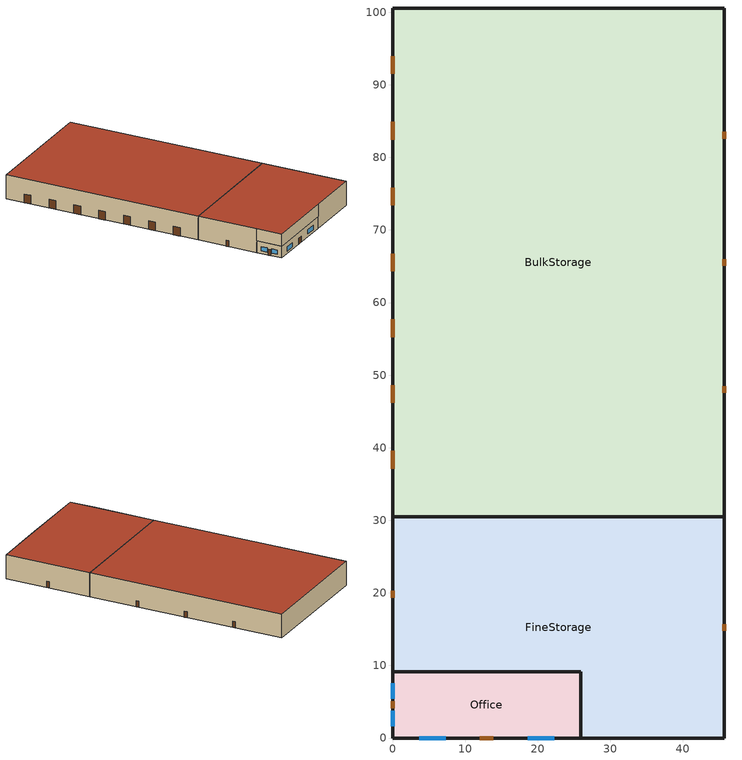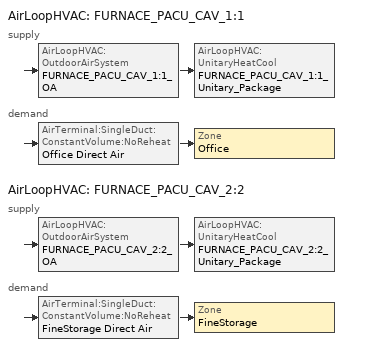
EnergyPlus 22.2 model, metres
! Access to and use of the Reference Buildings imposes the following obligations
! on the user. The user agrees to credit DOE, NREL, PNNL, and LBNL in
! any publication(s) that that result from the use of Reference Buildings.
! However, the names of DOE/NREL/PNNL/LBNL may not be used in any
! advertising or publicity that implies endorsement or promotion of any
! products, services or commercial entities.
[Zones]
BulkStorage
 floor ground (ext-slab): 45.72,100.58 45.72,30.48 0,30.48 0,100.58 z0
 wall outside (Metal Bldg Semi-Cond Ext Wall): 45.72,30.48 45.72,100.58 0,100.58 0,30.48 z0:8.53
 door (Swinging Door Semi-Cond): 45.72,47.55 45.72,48.46 / 45.72,65.07 45.72,65.99 / 45.72,82.6 45.72,83.51 z0:2.13
 door (Overhead Door Semi-Cond): 0,93.95 0,91.51 / 0,84.88 0,82.44 / 0,75.82 0,73.38 / 0,66.75 0,64.31 / 0,57.68 0,55.24 / 0,48.61 0,46.17 / 0,39.55 0,37.11 z0:3.05
 roof outside (IEAD Semi-Cond Roof): 0,100.58 0,30.48 45.72,30.48 45.72,100.58 z8.53
FineStorage
 floor ground (ext-slab): 45.72,30.48 45.72,0 25.91,0 25.91,9.14 0,9.14 0,30.48 z0
 floor to Office (int-walls): 0,0 0,9.14 25.91,9.14 25.91,0 z4.27
 wall outside (Metal Bldg Semi-Cond Ext Wall): 0,9.14 0,0 25.91,0 z4.27:8.53; 25.91,0 45.72,0 45.72,30.48 / 0,30.48 0,9.14 z0:8.53
 wall outside (int-walls): 45.72,30.48 0,30.48 z0:8.53
 door (Swinging Door Semi-Cond): 45.72,14.78 45.72,15.7 / 0,20.27 0,19.35 z0:2.13
 roof outside (IEAD Semi-Cond Roof): 45.72,0 45.72,30.48 0,30.48 0,0 z8.53
Office
 floor ground (ext-slab): 25.91,9.14 25.91,0 0,0 0,9.14 z0
 wall outside (Metal Bldg Semi-Cond Ext Wall): 25.91,0 25.91,9.14 0,9.14 0,0 25.91,0 z0:4.27
 window (Window Semi-Cond Fixed): 3.66,0 7.31,0 / 18.59,0 22.25,0 / 0,7.52 0,5.39 / 0,3.76 0,1.62 z0.91:2.44
 door (Swinging Door Semi-Cond): 12.04,0 13.87,0 / 0,5.03 0,4.11 z0:2.13
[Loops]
AirLoopHVAC 'FURNACE_PACU_CAV_1:1'
 supply: AirLoopHVAC:OutdoorAirSystem 'FURNACE_PACU_CAV_1:1_OA' > AirLoopHVAC:UnitaryHeatCool 'FURNACE_PACU_CAV_1:1_Unitary_Package'
 demand: AirTerminal:SingleDuct:ConstantVolume:NoReheat 'Office Direct Air' > Zone 'Office'
AirLoopHVAC 'FURNACE_PACU_CAV_2:2'
 supply: AirLoopHVAC:OutdoorAirSystem 'FURNACE_PACU_CAV_2:2_OA' > AirLoopHVAC:UnitaryHeatCool 'FURNACE_PACU_CAV_2:2_Unitary_Package'
 demand: AirTerminal:SingleDuct:ConstantVolume:NoReheat 'FineStorage Direct Air' > Zone 'FineStorage'
[Building]
Ref Bldg Warehouse Pre1980_v1.3_5.0: North Axis {deg}=0; Terrain=City; Loads Convergence Tolerance Value {W}=0.04; Temperature Convergence Tolerance Value {deltaC}=0.2; Solar Distribution=FullInteriorAndExterior; Maximum Number of Warmup Days=40; Minimum Number of Warmup Days=6
[Site:Location]
USA NV-LAS VEGAS: Latitude {deg}=36.07; Longitude {deg}=-115.17; Time Zone {hr}=-8; Elevation {m}=664
[SizingPeriod:DesignDay] Day of Month=21; Humidity Condition Type=Wetbulb; Barometric Pressure {Pa}=93598; Rain Indicator=No; Snow Indicator=No; Daylight Saving Time Indicator=No; Solar Model Indicator=ASHRAEClearSky
Name | Month | Day Type | Maximum Dry-Bulb Temperature {C} | Daily Dry-Bulb Temperature Range {deltaC} | Wetbulb or DewPoint at Maximum Dry-Bulb {C} | Wind Speed {m/s} | Wind Direction {deg} | Sky Clearness
LAS_VEGAS Ann Htg 99.6% Condns DB | 1 | WinterDesignDay | -1.7 | 0 | -1.7 | 3.1 | 240 | 0
LAS_VEGAS Ann Clg .4% Condns WB=>MDB | 7 | SummerDesignDay | 34.7 | 13.6 | 21.9 | 5.3 | 230 | 1
[Site:WaterMainsTemperature]
Calculation Method=CORRELATION; Annual Average Outdoor Air Temperature {C}=19.48; Maximum Difference In Monthly Average Outdoor Air Temperatures {deltaC}=25.6
[Site:GroundTemperature:BuildingSurface]
10.35, 10.21, 11.27, 12.93, 16.14, 18.94, 21.69, 23.84, 21.43, 17.17, 14.11, 11.29
[Construction]
Metal Bldg Semi-Cond Ext Wall: Metal Siding, Metal Building Semi-Cond Wall Insulation, 1/2IN Gypsum
IEAD Semi-Cond Roof: Roof Membrane, IEAD Semi-Cond Roof Insulation, Metal Decking
ext-slab: HW CONCRETE
int-walls: 1/2IN Gypsum, 1/2IN Gypsum
Window Semi-Cond Fixed: Semi-Cond Fixed Assembly Window
Swinging Door Semi-Cond: Opaque Door panel Semi-Cond
Overhead Door Semi-Cond: Std Overhead Door Panel Semi-Cond
InteriorFurnishings: Std Wood 6inch
[Material] Thermal Absorptance=0.9
Name | Roughness | Thickness {m} | Conductivity {W/m-K} | Density {kg/m3} | Specific Heat {J/kg-K} | Solar Absorptance | Visible Absorptance
Metal Building Semi-Cond Wall Insulation | MediumRough | 0.0169094 | 0.049 | 265 | 836.8 | 0.7 | 0.7
IEAD Semi-Cond Roof Insulation | MediumRough | 0.0739805 | 0.049 | 265 | 836.8 | 0.7 | 0.7
Std Wood 6inch | MediumSmooth | 0.15 | 0.12 | 540 | 1210 | 0.7 | 0.7
1/2IN Gypsum | Smooth | 0.0127 | 0.16 | 784.9 | 830 | 0.92 | 0.92
Metal Siding | Smooth | 0.0015 | 44.96 | 7688.86 | 410 | 0.2 | 0.2
HW CONCRETE | Rough | 0.2032 | 1.311 | 2240 | 836.8 | 0.7 | 0.7
Roof Membrane | VeryRough | 0.0095 | 0.16 | 1121.29 | 1460 | 0.7 | 0.7
Metal Decking | MediumSmooth | 0.0015 | 45.006 | 7680 | 418.4 | 0.7 | 0.3
[WindowMaterial:SimpleGlazingSystem]
Semi-Cond Fixed Assembly Window: U-Factor {W/m2-K}=6.92716; Solar Heat Gain Coefficient=0.54
[Material:NoMass] Roughness=MediumRough; Thermal Absorptance=0.9; Solar Absorptance=0.7; Visible Absorptance=0.7
Name | Thermal Resistance {m2-K/W}
Opaque Door panel Semi-Cond | 0.101897
Std Overhead Door Panel Semi-Cond | 0.001
[Zone] Type=1; Multiplier=1; Floor Area {m2}=autocalculate; Part of Total Floor Area=Yes
BulkStorage; FineStorage; Office
[People]
Office People: Zone or ZoneList or Space or SpaceList=Office; Number of People Schedule=BLDG_OCC_SCH; Number of People Calculation Method=People; Number of People=5; Fraction Radiant=0.3; Sensible Heat Fraction=AUTOCALCULATE; Activity Level Schedule=ACTIVITY_SCH; Enable ASHRAE 55 Comfort Warnings=No; Mean Radiant Temperature Calculation Type=ZoneAveraged; Work Efficiency Schedule=WORK_EFF_SCH; Clothing Insulation Calculation Method=ClothingInsulationSchedule; Clothing Insulation Schedule=CLOTHING_SCH; Air Velocity Schedule=AIR_VELO_SCH; Thermal Comfort Model 1 Type=FANGER
[Lights] Schedule=BLDG_LIGHT_SCH; Design Level Calculation Method=Watts/Area; Return Air Fraction=0; Fraction Radiant=0.5; Fraction Visible=0.2; Fraction Replaceable=1; Return Air Fraction Calculated from Plenum Temperature=No
Name | Zone or ZoneList or Space or SpaceList | Watts per Zone Floor Area {W/m2}
BulkStorage_Lights | BulkStorage | 3.34
FineStorage_Lights | FineStorage | 11.64
Office_Lights | Office | 21.69
[ElectricEquipment] Schedule=BLDG_EQUIP_SCH; Design Level Calculation Method=Watts/Area; Fraction Latent=0; Fraction Radiant=0.5; Fraction Lost=0
Name | Zone or ZoneList or Space or SpaceList | Watts per Zone Floor Area {W/m2}
BulkStorage_MiscPlug_Equip | BulkStorage | 2.56
Office_MiscPlug_Equip | Office | 8.07
[Exterior:Lights]
Exterior Facade Lighting: Schedule=ALWAYS_ON; Design Level {W}=10958; Control Option=AstronomicalClock
[ZoneInfiltration:DesignFlowRate] Schedule=ALWAYS_ON; Design Flow Rate Calculation Method=Flow/ExteriorArea; Flow Rate per Exterior Surface Area {m3/s-m2}=0.001133; Constant Term Coefficient=1; Temperature Term Coefficient=0; Velocity Term Coefficient=0; Velocity Squared Term Coefficient=0
Name | Zone or ZoneList or Space or SpaceList
BulkStorage_Infiltration | BulkStorage
FineStorage_Infiltration | FineStorage
Office_Infiltration | Office
[InternalMass] Construction=InteriorFurnishings
Name | Zone or ZoneList | Surface Area {m2}
BulkStorage Internal Mass | BulkStorage | 6409.68
FineStorage Internal Mass | FineStorage | 2786.82
Office Internal Mass | Office | 473.7584
[Fan:OnOff] Availability Schedule=HVACOperationSchd; Maximum Flow Rate {m3/s}=AUTOSIZE; Motor In Airstream Fraction=1
Name | Fan Total Efficiency | Pressure Rise {Pa} | Motor Efficiency
FURNACE_PACU_CAV_1:1_Unitary_Package_fan | 0.56875 | 622 | 0.875
FURNACE_PACU_CAV_2:2_Unitary_Package_fan | 0.5915 | 1109.648 | 0.91
[Fan:ConstantVolume]
BulkStorage Unit HeaterFan: Availability Schedule=ALWAYS_ON; Fan Total Efficiency=0.53625; Pressure Rise {Pa}=49.8; Maximum Flow Rate {m3/s}=AUTOSIZE; Motor Efficiency=0.825; Motor In Airstream Fraction=1
[Coil:Heating:Fuel] Availability Schedule=ALWAYS_ON; Fuel Type=NaturalGas; Burner Efficiency=0.78; Nominal Capacity {W}=AUTOSIZE
BulkStorage Unit Heater Coil; FURNACE_PACU_CAV_1:1_Unitary_Package_HeatCoil; FURNACE_PACU_CAV_2:2_Unitary_Package_HeatCoil
[Coil:Cooling:DX:SingleSpeed] Availability Schedule=ALWAYS_ON; Gross Rated Total Cooling Capacity {W}=AUTOSIZE; Gross Rated Sensible Heat Ratio=AUTOSIZE; Rated Air Flow Rate {m3/s}=AUTOSIZE
Name | Gross Rated Cooling COP {W/W} | Total Cooling Capacity Function of Temperature Curve | Total Cooling Capacity Function of Flow Fraction Curve | Energy Input Ratio Function of Temperature Curve | Energy Input Ratio Function of Flow Fraction Curve | Part Load Fraction Correlation Curve
FURNACE_PACU_CAV_1:1_Unitary_Package_CoolCoil | 3.50016 | Cool-Cap-fT | ConstantCubic | Cool-EIR-fT | ConstantCubic | Cool-PLF-fPLR
FURNACE_PACU_CAV_2:2_Unitary_Package_CoolCoil | 3.23372 | Measured_CoolCStandard10Ton_CapFT | Measured_CoolCStandard10Ton_CapFF | Measured_CoolCStandard10Ton_EIRFT | Measured_CoolCStandard10Ton_EIRFFF | No_PLR_Degredation
[ZoneHVAC:UnitHeater]
BulkStorage Unit Heater: Availability Schedule=ALWAYS_ON; Supply Air Fan=BulkStorage Unit HeaterFan; Maximum Supply Air Flow Rate {m3/s}=AUTOSIZE; Heating Coil=BulkStorage Unit Heater Coil; Supply Air Fan Operation During No Heating=No; Maximum Hot Water or Steam Flow Rate {m3/s}=AUTOSIZE; Minimum Hot Water or Steam Flow Rate {m3/s}=0; Heating Convergence Tolerance=0.001
[ZoneVentilation:DesignFlowRate]
BulkStorage_Ventilation: Zone or ZoneList or Space or SpaceList=BulkStorage; Schedule=MinOA_Sched; Design Flow Rate Calculation Method=Flow/Area; Flow Rate per Floor Area {m3/s-m2}=0.00025; Ventilation Type=INTAKE; Fan Pressure Rise {Pa}=49.8; Fan Total Efficiency=0.53625; Constant Term Coefficient=1; Temperature Term Coefficient=0; Velocity Term Coefficient=0; Velocity Squared Term Coefficient=0; Minimum Indoor Temperature {C}=7.5; Maximum Indoor Temperature {C}=35; Delta Temperature {deltaC}=-27.5; Minimum Outdoor Temperature {C}=-30; Maximum Outdoor Temperature {C}=50; Maximum Wind Speed {m/s}=6
[Zone equipment]
BulkStorage: BulkStorage Unit Heater
FineStorage: FineStorage Direct Air
Office: Office Direct Air
[Sizing:Zone] Zone Cooling Design Supply Air Temperature Input Method=SupplyAirTemperature; Zone Cooling Design Supply Air Temperature {C}=14; Zone Heating Design Supply Air Temperature Input Method=SupplyAirTemperature; Zone Heating Design Supply Air Temperature {C}=40; Zone Cooling Design Supply Air Humidity Ratio {kgWater/kgDryAir}=0.0085; Zone Heating Design Supply Air Humidity Ratio {kgWater/kgDryAir}=0.008; Cooling Design Air Flow Method=DesignDay; Heating Design Air Flow Method=DesignDay; Account for Dedicated Outdoor Air System=No; Dedicated Outdoor Air System Control Strategy=NeutralSupplyAir; Dedicated Outdoor Air Low Setpoint Temperature for Design {C}=autosize; Dedicated Outdoor Air High Setpoint Temperature for Design {C}=autosize; Zone Load Sizing Method=Sensible Load Only No Latent Load; Zone Latent Cooling Design Supply Air Humidity Ratio Input Method=HumidityRatioDifference; Zone Cooling Design Supply Air Humidity Ratio Difference {kgWater/kgDryAir}=0.005; Zone Latent Heating Design Supply Air Humidity Ratio Input Method=HumidityRatioDifference; Zone Humidification Design Supply Air Humidity Ratio Difference {kgWater/kgDryAir}=0.005
Name | Design Specification Outdoor Air Object
BulkStorage | SZ DSOA BulkStorage
FineStorage | SZ DSOA FineStorage
Office | SZ DSOA Office
[DesignSpecification:OutdoorAir]
Name | Outdoor Air Method | Outdoor Air Flow per Zone Floor Area {m3/s-m2} | Outdoor Air Flow per Person {m3/s-person}
SZ DSOA BulkStorage; SZ DSOA FineStorage | Flow/Area | 0.00025
SZ DSOA Office | Flow/Person |  | 0.01
[ZoneControl:Thermostat] Control Type Schedule=Dual Zone Control Type Sched
Name | Zone or ZoneList | Control 1
BulkStorage Thermostat | BulkStorage | BulkStorage DualSPSched
FineStorage Thermostat | FineStorage | FineStorage DualSPSched
Office Thermostat | Office | Office DualSPSched
[ThermostatSetpoint:DualSetpoint]
Name | Heating Setpoint Temperature Schedule | Cooling Setpoint Temperature Schedule
BulkStorage DualSPSched | HTGSETP_BulkStorage_SCH | CLGSETP_SCH
FineStorage DualSPSched | HTGSETP_FineStorage_SCH | CLGSETP_FineStorage_SCH
Office DualSPSched | HTGSETP_SCH | CLGSETP_SCH
[SetpointManager:SingleZone:Reheat] Control Variable=Temperature; Minimum Supply Air Temperature {C}=10; Maximum Supply Air Temperature {C}=50
Name | Control Zone | Setpoint Node or NodeList
SupAirTemp MngrFineStorage | FineStorage | FURNACE_PACU_CAV_2:2 Supply Equipment Outlet Node
SupAirTemp MngrOffice | Office | FURNACE_PACU_CAV_1:1 Supply Equipment Outlet Node
[Sizing:System] Type of Load to Size On=Sensible; Design Outdoor Air Flow Rate {m3/s}=AUTOSIZE; Central Heating Maximum System Air Flow Ratio=1; Preheat Design Temperature {C}=7; Preheat Design Humidity Ratio {kgWater/kgDryAir}=0.008; Precool Design Temperature {C}=12.8; Precool Design Humidity Ratio {kgWater/kgDryAir}=0.008; Central Cooling Design Supply Air Temperature {C}=12.8; Central Heating Design Supply Air Temperature {C}=40; Type of Zone Sum to Use=NonCoincident; 100% Outdoor Air in Cooling=No; 100% Outdoor Air in Heating=No; Central Cooling Design Supply Air Humidity Ratio {kgWater/kgDryAir}=0.0085; Central Heating Design Supply Air Humidity Ratio {kgWater/kgDryAir}=0.008; Cooling Supply Air Flow Rate Method=DesignDay; Cooling Supply Air Flow Rate {m3/s}=0; Heating Supply Air Flow Rate Method=DesignDay; Heating Supply Air Flow Rate {m3/s}=0; System Outdoor Air Method=ZoneSum; Zone Maximum Outdoor Air Fraction=1; Cooling Design Capacity Method=CoolingDesignCapacity; Cooling Design Capacity {W}=autosize; Heating Design Capacity Method=HeatingDesignCapacity; Heating Design Capacity {W}=autosize; Central Cooling Capacity Control Method=OnOff
FURNACE_PACU_CAV_1:1; FURNACE_PACU_CAV_2:2
[Controller:OutdoorAir] Minimum Outdoor Air Flow Rate {m3/s}=AUTOSIZE; Maximum Outdoor Air Flow Rate {m3/s}=AUTOSIZE; Economizer Control Type=DifferentialDryBulb; Economizer Control Action Type=ModulateFlow; Economizer Maximum Limit Dry-Bulb Temperature {C}=28; Economizer Maximum Limit Enthalpy {J/kg}=64000; Economizer Minimum Limit Dry-Bulb Temperature {C}=-100; Lockout Type=NoLockout; Minimum Limit Type=FixedMinimum; Minimum Outdoor Air Schedule=MinOA_Sched
FURNACE_PACU_CAV_1:1_OA_Controller; FURNACE_PACU_CAV_2:2_OA_Controller
[AirLoopHVAC] Design Supply Air Flow Rate {m3/s}=AUTOSIZE
FURNACE_PACU_CAV_1:1; FURNACE_PACU_CAV_2:2
[AirLoopHVAC:UnitaryHeatCool] Availability Schedule=ALWAYS_ON; Supply Air Fan Operating Mode Schedule=HVACOperationSchd; Maximum Supply Air Temperature {C}=AUTOSIZE; Cooling Supply Air Flow Rate {m3/s}=AUTOSIZE; Heating Supply Air Flow Rate {m3/s}=AUTOSIZE; No Load Supply Air Flow Rate {m3/s}=AUTOSIZE; Fan Placement=BlowThrough; Dehumidification Control Type=None
Name | Controlling Zone or Thermostat Location | Supply Fan | Heating Coil | Cooling Coil
FURNACE_PACU_CAV_1:1_Unitary_Package | Office | FURNACE_PACU_CAV_1:1_Unitary_Package_fan | FURNACE_PACU_CAV_1:1_Unitary_Package_HeatCoil | FURNACE_PACU_CAV_1:1_Unitary_Package_CoolCoil
FURNACE_PACU_CAV_2:2_Unitary_Package | FineStorage | FURNACE_PACU_CAV_2:2_Unitary_Package_fan | FURNACE_PACU_CAV_2:2_Unitary_Package_HeatCoil | FURNACE_PACU_CAV_2:2_Unitary_Package_CoolCoil
[AirTerminal:SingleDuct:ConstantVolume:NoReheat] Availability Schedule=ALWAYS_ON; Maximum Air Flow Rate {m3/s}=AUTOSIZE
FineStorage Direct Air; Office Direct Air
[AvailabilityManager:NightCycle] Applicability Schedule=ALWAYS_ON; Fan Schedule=HVACOperationSchd; Control Type=CycleOnAny; Thermostat Tolerance {deltaC}=1; Cycling Run Time Control Type=FixedRunTime; Cycling Run Time {s}=1800
FURNACE_PACU_CAV_1:1 Availability Manager; FURNACE_PACU_CAV_2:2 Availability Manager
[SetpointManager:MixedAir] Control Variable=Temperature
Name | Setpoint Node or NodeList
FURNACE_PACU_CAV_1:1_OAMixed Air Temp Manager | FURNACE_PACU_CAV_1:1_OA-FURNACE_PACU_CAV_1:1_Unitary_PackageNode
FURNACE_PACU_CAV_2:2_OAMixed Air Temp Manager | FURNACE_PACU_CAV_2:2_OA-FURNACE_PACU_CAV_2:2_Unitary_PackageNode
[UtilityCost:Tariff]
Name | Output Meter | Conversion Factor Choice | Time of Use Period Schedule | Season Schedule | Demand Window Length | Monthly Charge or Variable | Group
NevadaPower_LGS-3_LargeGeneral | Electricity:Facility | kWh | NevadaPowTOUSched | NevadaPowSeasonsSched | HalfHour | 184 | Comm Elect
NevadaPower_LGS-2_LargeGeneral | Electricity:Facility | kWh | NevadaPowTOUSched | NevadaPowSeasonsSched | HalfHour | 179 | Comm Elect
NevadaPower_LGS-1_LargeGeneral | Electricity:Facility | kWh |  |  | HalfHour | 15.7 | Comm Elect
NevadaPower_GS_GeneralService | Electricity:Facility | kWh |  |  | HalfHour | 11 | Comm Elect
NV_EIAMonthlyRateGas | NaturalGas:Facility | MCF |  |  |  | 0 | Comm Gas
[UtilityCost:Charge:Simple]
Name | Utility Cost Charge Simple | Tariff | Source Variable | Season | Category Variable | Cost per Unit Value or Variable
 | SummerPeakEnergyCharge | NevadaPower_LGS-3_LargeGeneral | PeakEnergy | Summer | EnergyCharges | 0.0858
 | SummerOffPeakEnergyCharge | NevadaPower_LGS-3_LargeGeneral | OffPeakEnergy | Summer | EnergyCharges | 0.0484
 | SummerShoulderEnergyCharge | NevadaPower_LGS-3_LargeGeneral | ShoulderEnergy | Summer | EnergyCharges | 0.0706
 | WinterEnergyCharge | NevadaPower_LGS-3_LargeGeneral | totalEnergy | Winter | EnergyCharges | 0.04925
 | DeferredAccountingEnergyCharge | NevadaPower_LGS-3_LargeGeneral | totalEnergy | Annual | EnergyCharges | 0.0128
 | FacilitiesDemandCharge | NevadaPower_LGS-3_LargeGeneral | totalDemand | Annual | DemandCharges | 2.94
 | WinterDemandCharge | NevadaPower_LGS-3_LargeGeneral | totalDemand | Winter | DemandCharges | 0.5
 | SummerOnPeakDemandCharge | NevadaPower_LGS-3_LargeGeneral | PeakDemand | Summer | DemandCharges | 8.36
 | SummerShoulderDemandCharge | NevadaPower_LGS-3_LargeGeneral | ShoulderDemand | Summer | DemandCharges | 0.43
 | TaxofSixPtfivePercent | NevadaPower_LGS-3_LargeGeneral | SubTotal | Annual | Taxes | 0.065
 | SummerPeakEnergyCharge | NevadaPower_LGS-2_LargeGeneral | PeakEnergy | Summer | EnergyCharges | 0.0889
 | SummerOffPeakEnergyCharge | NevadaPower_LGS-2_LargeGeneral | OffPeakEnergy | Summer | EnergyCharges | 0.0502
 | SummerShoulderEnergyCharge | NevadaPower_LGS-2_LargeGeneral | ShoulderEnergy | Summer | EnergyCharges | 0.0725
 | WinterEnergyCharge | NevadaPower_LGS-2_LargeGeneral | totalEnergy | Winter | EnergyCharges | 0.0509
 | DeferredAccountingEnergyCharge | NevadaPower_LGS-2_LargeGeneral | totalEnergy | Annual | EnergyCharges | 0.0128
 | FacilitiesDemandCharge | NevadaPower_LGS-2_LargeGeneral | totalDemand | Annual | DemandCharges | 2.74
 | WinterDemandCharge | NevadaPower_LGS-2_LargeGeneral | totalDemand | Winter | DemandCharges | 0.25
 | SummerOnPeakDemandCharge | NevadaPower_LGS-2_LargeGeneral | PeakDemand | Summer | DemandCharges | 7.16
 | SummerShoulderDemandCharge | NevadaPower_LGS-2_LargeGeneral | ShoulderDemand | Summer | DemandCharges | 0.39
 | TaxofSixPtfivePercent | NevadaPower_LGS-2_LargeGeneral | SubTotal | Annual | Taxes | 0.065
 | AnnualElectConsumpCharge | NevadaPower_LGS-1_LargeGeneral | totalEnergy | Annual | EnergyCharges | 0.0646
 | AnnualDefferredAccountingCharge | NevadaPower_LGS-1_LargeGeneral | totalEnergy | Annual | EnergyCharges | 0.0128
 | AnnualFacilitiesDemandCharge | NevadaPower_LGS-1_LargeGeneral | totalDemand | Annual | DemandCharges | 3.77
 | AnnualDemandCharge | NevadaPower_LGS-1_LargeGeneral | totalDemand | Annual | DemandCharges | 1.1
 | TaxofSixPtfivePercent | NevadaPower_LGS-1_LargeGeneral | SubTotal | Annual | Taxes | 0.065
 | AnnualElectConsumpCharge | NevadaPower_GS_GeneralService | totalEnergy | Annual | EnergyCharges | 0.0783
 | AnnualDefferredAccountingCharge | NevadaPower_GS_GeneralService | totalEnergy | Annual | EnergyCharges | 0.0128
 | TaxofSixPtfivePercent | NevadaPower_GS_GeneralService | SubTotal | Annual | Taxes | 0.065
 | MonthlyRateGasCharge | NV_EIAMonthlyRateGas | totalEnergy | Annual | EnergyCharges | NV_MonthlyGasRates
 | TaxofSixPtfivePercent | NV_EIAMonthlyRateGas | SubTotal | Annual | Taxes | 0.065
[UtilityCost:Qualify] Season=Annual; Threshold Test=Count
Name | Utility Cost Qualify | Tariff | Variable | Qualify Type | Threshold Value or Variable | Number of Months
 | MinDemand1000kw | NevadaPower_LGS-3_LargeGeneral | TotalDemand | Minimum | 1000 | 12
 | MinEnergy3500kwh | NevadaPower_LGS-3_LargeGeneral | TotalEnergy | Minimum | 3500 | 12
 | MinDemand300kw | NevadaPower_LGS-2_LargeGeneral | TotalDemand | Minimum | 300 | 12
 | MinEnergy3500kwh | NevadaPower_LGS-2_LargeGeneral | TotalEnergy | Minimum | 3500 | 12
 | MaxDemand1000kw | NevadaPower_LGS-2_LargeGeneral | TotalDemand | Maximum | 1000 | 1
 | MaxDemand300kw | NevadaPower_LGS-1_LargeGeneral | TotalDemand | Maximum | 300 | 1
 | MinEnergy3500kwh | NevadaPower_LGS-1_LargeGeneral | TotalEnergy | Minimum | 3500 | 12
 | MaxDemand300kw | NevadaPower_GS_GeneralService | TotalDemand | Maximum | 300 | 1
 | MaxEnergy3500kwh | NevadaPower_GS_GeneralService | TotalEnergy | Maximum | 3500 | 1
[UtilityCost:Variable]
NV_MonthlyGasRates: Tariff=NV_EIAMonthlyRateGas; Variable Type=Currency; January Value=7.51; February Value=7.65; March Value=7.82; April Value=7.88; May Value=7.78; June Value=8.22; July Value=8.87; August Value=9.26; September Value=9.02; October Value=9.31; November Value=7.45; December Value=7.24
[Schedule:Compact]
ALWAYS_ON: Through: 12/31, For: AllDays, Until: 24:00, 1
ACTIVITY_SCH: Through: 12/31, For: AllDays, Until: 24:00, 120
AIR_VELO_SCH: Through: 12/31, For: AllDays, Until: 24:00, 0.2
BLDG_EQUIP_SCH: Through: 12/31, For: Weekdays, Until: 07:00, 0.1, Until: 08:00, 0.5, Until: 09:00, 0.8, Until: 12:00, 0.9, Until: 13:00, 0.8, Until: 17:00, 0.9, Until: 18:00, 0.4, Until: 24:00, 0.1, For: Saturday, Until: 08:00, 0.1, Until: 09:00, 0.2, Until: 12:00, 0.4, Until: 24:00, 0.1, For: SummerDesignDay, Until: 24:00, 1, For: WinterDesignDay, Until: 24:00, 0, For: Sunday Holidays AllOtherDays, Until: 24:00, 0.1
BLDG_LIGHT_SCH: Through: 12/31, For: Weekdays, Until: 07:00, 0.1, Until: 08:00, 0.4, Until: 09:00, 0.7, Until: 12:00, 0.9, Until: 13:00, 0.8, Until: 17:00, 0.9, Until: 18:00, 0.3, Until: 24:00, 0.1, For: Saturday, Until: 08:00, 0.1, Until: 09:00, 0.1, Until: 12:00, 0.24, Until: 24:00, 0.1, For: SummerDesignDay, Until: 24:00, 1, For: WinterDesignDay, Until: 24:00, 0, For: Sunday Holidays AllOtherDays, Until: 24:00, 0.1
BLDG_OCC_SCH: Through: 12/31, For: Weekdays, Until: 07:00, 0, Until: 08:00, 0.15, Until: 09:00, 0.7, Until: 12:00, 0.9, Until: 13:00, 0.5, Until: 16:00, 0.85, Until: 17:00, 0.2, Until: 24:00, 0, For: SummerDesignDay, Until: 24:00, 1, For: Saturday, Until: 08:00, 0, Until: 12:00, 0.2, Until: 16:00, 0.1, Until: 24:00, 0, For: WinterDesignDay, Until: 24:00, 0, For: Sunday Holidays AllOtherDays, Until: 24:00, 0
CLOTHING_SCH: Through: 04/30, For: AllDays, Until: 24:00, 1, Through: 09/30, For: AllDays, Until: 24:00, 0.5, Through: 12/31, For: AllDays, Until: 24:00, 1
WORK_EFF_SCH: Through: 12/31, For: AllDays, Until: 24:00, 0
CLGSETP_FineStorage_SCH: Through: 12/31, For: AllDays, Until: 24:00, 26.7
CLGSETP_SCH: Through: 12/31, For: Weekdays SummerDesignDay, Until: 07:00, 30, Until: 17:00, 24, Until: 24:00, 30, For: Saturday, Until: 08:00, 30, Until: 16:00, 24, Until: 24:00, 30, For: AllOtherDays, Until: 24:00, 30
Dual Zone Control Type Sched: Through: 12/31, For: AllDays, Until: 24:00, 4
HTGSETP_BulkStorage_SCH: Through: 12/31, For: AllDays, Until: 24:00, 7.2
HTGSETP_FineStorage_SCH: Through: 12/31, For: AllDays, Until: 24:00, 15.6
HTGSETP_SCH: Through: 12/31, For: Weekdays, Until: 06:00, 15.5, Until: 17:00, 21, Until: 24:00, 15.5, For WinterDesignDay, Until: 24:00, 21, For: Saturday, Until: 07:00, 15.5, Until: 16:00, 21, Until: 24:00, 15.5, For: AllOtherDays, Until: 24:00, 15.5
HVACOperationSchd; MinOA_Sched: Through: 12/31, For: Weekdays SummerDesignDay, Until: 06:00, 0, Until: 17:00, 1, Until: 24:00, 0, For: Saturday WinterDesignDay, Until: 07:00, 0, Until: 16:00, 1, Until: 24:00, 0, For: AllOtherDays, Until: 24:00, 0
NevadaPowSeasonsSched: Through: 5/31, For: AllDays, Until: 24:00, 1, Through: 9/30, For: AllDays, Until: 24:00, 3, Through: 12/31, For: AllDays, Until: 24:00, 1
NevadaPowTOUSched: Through: 12/31, For: AllDays, Until: 10:00, 3, Until: 13:00, 2, Until: 19:00, 1, Until: 22:00, 2, Until: 24:00, 3
[Curve:Quadratic]
Name | Coefficient1 Constant | Coefficient2 x | Coefficient3 x**2 | Minimum Value of x | Maximum Value of x | Minimum Curve Output | Maximum Curve Output
Cool-PLF-fPLR | 0.909496 | 0.0986477 | -0.00819488 | 0 | 1 | 0.7 | 1
Measured_CoolCStandard10Ton_CapFF | 0.7685 | 0.2315 | 0 | 0.776 | 1.197
Measured_CoolCStandard10Ton_EIRFFF | 1.192 | -0.1917 | 0 | 0.776 | 1.197
No_PLR_Degredation | 1 | 0 | 0 | 0 | 1
[Curve:Cubic]
ConstantCubic: Coefficient1 Constant=1; Coefficient2 x=0; Coefficient3 x**2=0; Coefficient4 x**3=0; Minimum Value of x=-100; Maximum Value of x=100
[Curve:Biquadratic]
Name | Coefficient1 Constant | Coefficient2 x | Coefficient3 x**2 | Coefficient4 y | Coefficient5 y**2 | Coefficient6 x*y | Minimum Value of x | Maximum Value of x | Minimum Value of y | Maximum Value of y
Cool-Cap-fT | 0.971212 | -0.0152755 | 0.00144345 | -0.00039321 | -6.8364e-06 | -0.000290596 | -100 | 100 | -100 | 100
Cool-EIR-fT | 0.286871 | 0.0239022 | -0.000810648 | 0.0134585 | 0.000338936 | -0.000487004 | -100 | 100 | -100 | 100
Measured_CoolCStandard10Ton_CapFT | 0.52357 | 0.03478 | 0 | -0.001915 | -0.00010838 | 0 | 11.1 | 29.4 | 10 | 50.3
Measured_CoolCStandard10Ton_EIRFT | 0.9847 | -0.04285 | 0.0013562 | 0.009934 | 0.0006398 | -0.001169 | 11.1 | 29.4 | 10 | 50.3
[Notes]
DOE Commercial Reference Building
Warehouse, pre-1980 construction
EnergyPlus Version 5.0
ASHRAE Standard 62-1999
Description:  Single story, three zones
Form:         Area = 4,835 m2 (52,045 ft2); Number of Stories = 1; Shape = rectangle; Aspect ratio = 2.2
Envelope:     Envelope thermal properties vary with climate according to Briggs et al. (1987).
Opaque constructions: metal building walls; flat built-up roof (insulation above deck); slab-on-grade floor
Windows: window-to-wall ratio = 0.58%
Infiltration = 1.5 cfm/ft2 above grade wall area at 0.3 in wc (75 Pa) adjusted to 0.016 in wc (4 Pa).
100% of full value when ventilation system on.
HVAC:         PSZ-AC with gas furnace in office and fine storage,
unit heater and ventilation in bulk storage
Economizers per 90.1-2004
Int. gains:   W/m2 (W/ft2)   lights         elec plug          gas plug     people
Fine Storage  11.6 (1.1)        0.0 (0.0)            0          0
Bulk Storage  3.34 (0.3)        2.56 (0.24)          0          0
Detached Shading:               None
Daylight:                       None
Natural Ventilation:            None
Zonal Equipment:                ZoneHVAC:UnitHeater (gas)
Air Primary Loops:              PSZ-AC
Plant Loops:                    None
System Equipment Autosize:      Yes
Purchased Cooling:              None
Purchased Heating:              None
Coils:                          Coil:Cooling:DX:SingleSpeed; Coil:Heating:Gas
Pumps:                          None
Boilers:                        None
Chillers:                       None
Reference citation for the Commercial Reference Buildings:
Deru, M.; Field, K.; Studer, D.; Benne, K.; Griffith, B.; Torcellini, P;
Halverson, M.; Winiarski, D.; Liu, B.; Rosenberg, M.; Huang, J.;
Yazdanian, M.; Crawley, D. (2010).
U.S. Department of Energy Commercial Reference Building Models of the National Building Stock.
Washington, DC: U.S. Department of Energy, Energy Efficiency and
Renewable Energy, Office of Building Technologies.
***GENERAL SIMULATION PARAMETERS***
Number of Zones: 3
***HOLIDAYS & DAYLIGHT SAVINGS***
